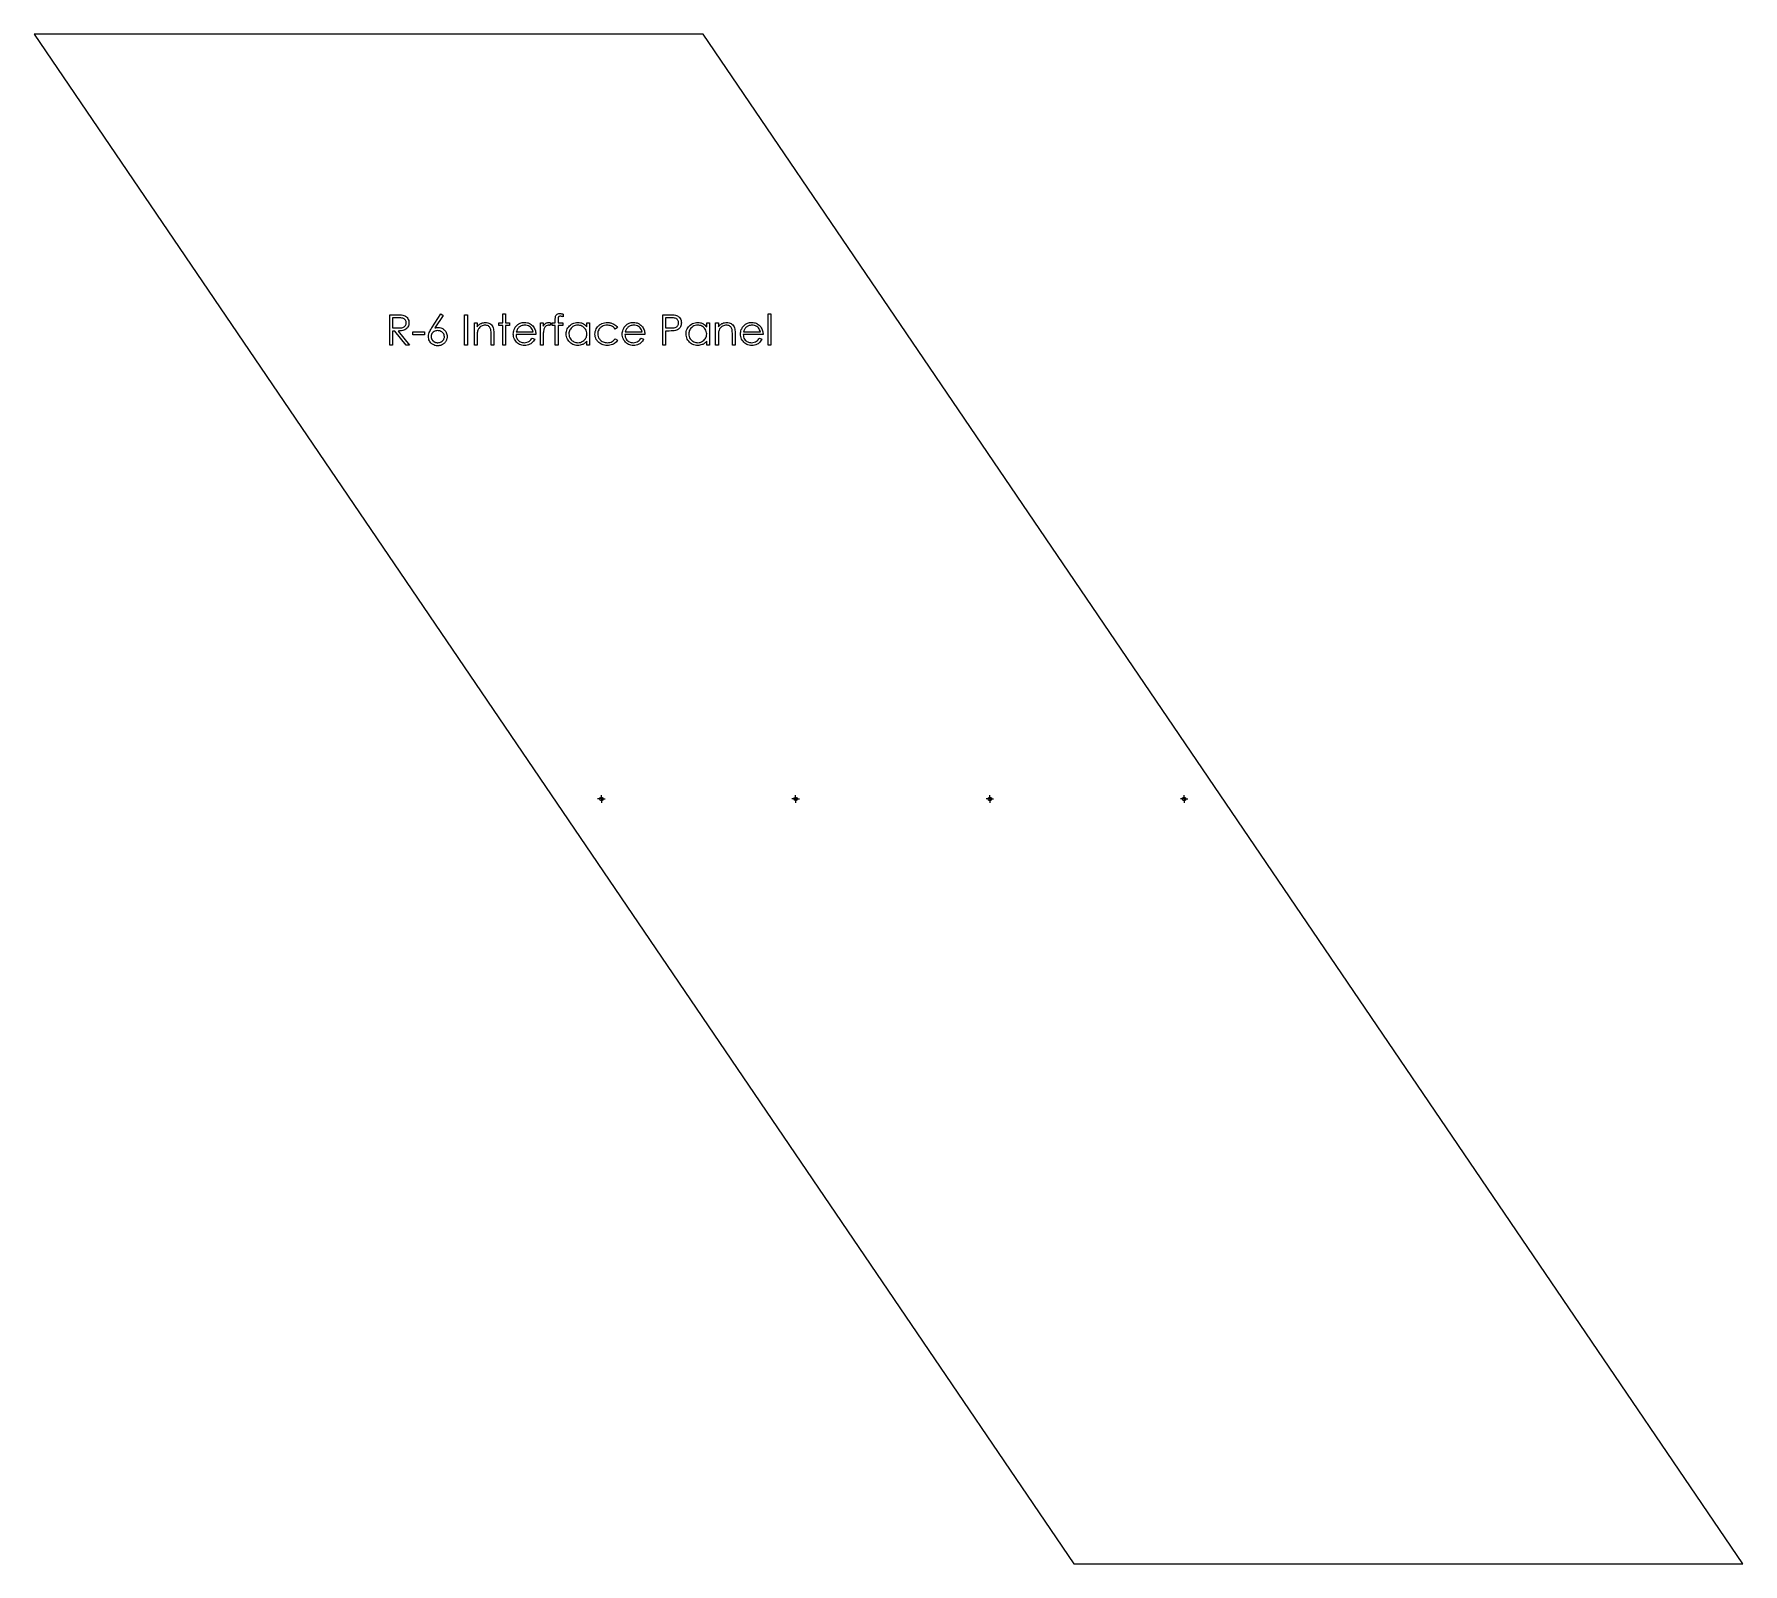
# Model space of a CAD drawing. Header units: inches. Extents: x -39.9 to 48, y -33.6 to 45.1.
import ezdxf

# ---------------------------------------------------------------- set-up
doc = ezdxf.new("R2010")
doc.units = ezdxf.units.IN
doc.header["$MEASUREMENT"] = 0

# ---------------------------------------------------------------- blocks, each defined once
blk = doc.blocks.new('SW_CENTERMARKSYMBOL_0')
at = {"color": 0, "linetype": 'Continuous', "lineweight": 0}
for p, q in [((-0.098, 0), (-0.192, 0)), ((0, 0), (-0.098, 0)), ((0, 0.098), (0, 0.192)), ((0, 0), (0, 0.098)), ((0, 0), (0, -0.098)), ((0, 0), (0.098, 0)), ((0.098, 0), (0.192, 0)), ((0, -0.098), (0, -0.192))]:
    blk.add_line(p, q, dxfattribs=at)
blk = doc.blocks.new('SW_CENTERMARKSYMBOL_1')
at = {"color": 0, "linetype": 'Continuous', "lineweight": 0}
for p, q in [((-0.098, 0), (-0.192, 0)), ((0, 0), (-0.098, 0)), ((0, 0.098), (0, 0.192)), ((0, 0), (0, 0.098)), ((0, 0), (0, -0.098)), ((0, 0), (0.098, 0)), ((0.098, 0), (0.192, 0)), ((0, -0.098), (0, -0.192))]:
    blk.add_line(p, q, dxfattribs=at)
blk = doc.blocks.new('SW_CENTERMARKSYMBOL_2')
at = {"color": 0, "linetype": 'Continuous', "lineweight": 0}
for p, q in [((-0.098, 0), (-0.192, 0)), ((0, 0), (-0.098, 0)), ((0, 0.098), (0, 0.192)), ((0, 0), (0, 0.098)), ((0, 0), (0, -0.098)), ((0, 0), (0.098, 0)), ((0.098, 0), (0.192, 0)), ((0, -0.098), (0, -0.192))]:
    blk.add_line(p, q, dxfattribs=at)
blk = doc.blocks.new('SW_CENTERMARKSYMBOL_3')
at = {"color": 0, "linetype": 'Continuous', "lineweight": 0}
for p, q in [((-0.098, 0), (-0.192, 0)), ((0, 0), (-0.098, 0)), ((0, 0.098), (0, 0.192)), ((0, 0), (0, 0.098)), ((0, 0), (0, -0.098)), ((0, 0), (0.098, 0)), ((0.098, 0), (0.192, 0)), ((0, -0.098), (0, -0.192))]:
    blk.add_line(p, q, dxfattribs=at)

msp = doc.modelspace()

# ---------------------------------------------------------------- linework, layer by layer
at = {"color": 7, "linetype": 'Continuous', "lineweight": 15}
for p, q in [((-39.913, 45.136), (13.605, -33.584)), ((-5.473, 45.136), (-39.913, 45.136)), ((48.045, -33.584), (-5.473, 45.136)), ((-21.6, 30.7), (-21.287, 30.7)), ((-21.6, 29.138), (-21.6, 30.7)), ((-21.459, 30.54), (-21.459, 30.019)), ((-21.166, 30.54), (-21.459, 30.54)), ((-21.459, 30.019), (-21.173, 30.017)), ((-19.442, 30.027), (-18.975, 30.74)), ((-18.867, 30.655), (-19.28, 30.024)), ((-18.975, 30.74), (-18.867, 30.655)), ((-17.754, 30.7), (-17.613, 30.7)), ((-17.754, 29.138), (-17.754, 30.7)), ((-17.613, 30.7), (-17.613, 29.138)), ((-17.253, 30.28), (-17.113, 30.28)), ((-17.253, 29.138), (-17.253, 30.28)), ((-17.113, 30.28), (-17.113, 30.074)), ((-15.991, 30.28), (-15.79, 30.28)), ((-15.991, 30.139), (-15.991, 30.28)), ((-15.79, 30.139), (-15.991, 30.139)), ((-15.79, 30.74), (-15.65, 30.74)), ((-15.79, 30.28), (-15.79, 30.74)), ((-15.79, 29.138), (-15.79, 30.139)), ((-15.65, 30.74), (-15.65, 30.28)), ((-15.65, 30.28), (-15.45, 30.28)), ((-15.65, 30.139), (-15.65, 29.138)), ((-15.45, 30.139), (-15.65, 30.139)), ((-15.45, 30.28), (-15.45, 30.139)), ((-13.847, 30.28), (-13.707, 30.28)), ((-13.847, 29.138), (-13.847, 30.28)), ((-13.707, 30.28), (-13.707, 30.111)), ((-13.306, 30.26), (-13.383, 30.139)), ((-13.246, 30.28), (-13.086, 30.28)), ((-13.246, 30.139), (-13.246, 30.28)), ((-13.086, 30.139), (-13.246, 30.139)), ((-13.086, 30.28), (-13.086, 30.462)), ((-13.086, 29.138), (-13.086, 30.139)), ((-12.945, 30.139), (-12.946, 29.138)), ((-12.945, 30.438), (-12.945, 30.28)), ((-12.945, 30.28), (-12.705, 30.28)), ((-12.705, 30.139), (-12.945, 30.139)), ((-12.705, 30.28), (-12.705, 30.139)), ((-12.685, 30.731), (-12.685, 30.585)), ((-11.463, 30.068), (-11.463, 30.28)), ((-11.463, 30.28), (-11.323, 30.28)), ((-11.323, 30.28), (-11.323, 29.138)), ((-9.881, 30.032), (-9.998, 29.959)), ((-7.557, 30.7), (-7.251, 30.7)), ((-7.557, 29.138), (-7.557, 30.7)), ((-7.417, 30.54), (-7.417, 30.019)), ((-7.131, 30.54), (-7.417, 30.54)), ((-7.417, 30.019), (-7.143, 30.016)), ((-5.294, 30.068), (-5.294, 30.28)), ((-5.294, 30.28), (-5.153, 30.28)), ((-5.153, 30.28), (-5.153, 29.138)), ((-4.833, 30.28), (-4.693, 30.28)), ((-4.833, 29.138), (-4.833, 30.28)), ((-4.693, 30.28), (-4.693, 30.074)), ((-2.129, 30.74), (-1.988, 30.74)), ((-2.129, 29.138), (-2.129, 30.74)), ((-1.988, 30.74), (-1.988, 29.138)), ((-21.459, 29.138), (-21.6, 29.138)), ((-21.459, 29.859), (-21.459, 29.138)), ((-21.346, 29.859), (-21.459, 29.859)), ((-20.771, 29.138), (-21.346, 29.859)), ((-21.172, 29.859), (-20.598, 29.138)), ((-20.598, 29.138), (-20.771, 29.138)), ((-20.418, 29.819), (-19.817, 29.819)), ((-20.418, 29.659), (-20.418, 29.819)), ((-19.817, 29.659), (-20.418, 29.659)), ((-19.817, 29.819), (-19.817, 29.659)), ((-17.613, 29.138), (-17.754, 29.138)), ((-17.113, 29.138), (-17.253, 29.138)), ((-17.113, 29.551), (-17.113, 29.138)), ((-16.391, 29.138), (-16.391, 29.675)), ((-16.251, 29.138), (-16.391, 29.138)), ((-16.251, 29.721), (-16.251, 29.138)), ((-15.65, 29.138), (-15.79, 29.138)), ((-14.088, 29.679), (-15.109, 29.679)), ((-15.095, 29.819), (-14.228, 29.819)), ((-14.272, 29.498), (-14.148, 29.433)), ((-13.707, 29.138), (-13.847, 29.138)), ((-13.707, 29.521), (-13.707, 29.138)), ((-12.946, 29.138), (-13.086, 29.138)), ((-11.463, 29.138), (-11.463, 29.335)), ((-11.323, 29.138), (-11.463, 29.138)), ((-9.998, 29.458), (-9.881, 29.381)), ((-8.479, 29.679), (-9.5, 29.679)), ((-9.486, 29.819), (-8.619, 29.819)), ((-8.663, 29.498), (-8.539, 29.433)), ((-7.417, 29.138), (-7.557, 29.138)), ((-7.417, 29.859), (-7.417, 29.138)), ((-7.305, 29.859), (-7.417, 29.859)), ((-5.294, 29.138), (-5.294, 29.335)), ((-5.153, 29.138), (-5.294, 29.138)), ((-4.693, 29.138), (-4.833, 29.138)), ((-4.693, 29.551), (-4.693, 29.138)), ((-3.971, 29.138), (-3.971, 29.675)), ((-3.831, 29.138), (-3.971, 29.138)), ((-3.831, 29.721), (-3.831, 29.138)), ((-2.389, 29.679), (-3.411, 29.679)), ((-3.396, 29.819), (-2.529, 29.819)), ((-2.574, 29.498), (-2.449, 29.433)), ((-1.988, 29.138), (-2.129, 29.138)), ((13.605, -33.584), (48.045, -33.584))]:
    msp.add_line(p, q, dxfattribs=at)
for centre in [(-10.714, 5.776), (-0.714, 5.776), (9.286, 5.776), (19.286, 5.776)]:
    msp.add_circle(centre, 0.094, dxfattribs=at)
for points, knots in [([(-21.287, 30.7), (-21.221, 30.7), (-21.102, 30.701), (-20.985, 30.686), (-20.933, 30.679)], [0, 0, 0, 0, 0.560242, 1, 1, 1, 1]), ([(-21.173, 30.017), (-21.142, 30.017), (-21.08, 30.018), (-20.987, 30.027), (-20.905, 30.051), (-20.839, 30.094), (-20.794, 30.148), (-20.764, 30.213), (-20.76, 30.259), (-20.758, 30.283)], [0, 0, 0, 0, 0.166929, 0.333796, 0.500239, 0.625174, 0.750154, 0.875071, 1, 1, 1, 1]), ([(-20.618, 30.282), (-20.62, 30.245), (-20.625, 30.171), (-20.667, 30.067), (-20.737, 29.979), (-20.832, 29.915), (-20.941, 29.879), (-21.056, 29.862), (-21.133, 29.86), (-21.172, 29.859)], [0, 0, 0, 0, 0.139993, 0.279916, 0.41977, 0.55971, 0.706303, 0.853128, 1, 1, 1, 1]), ([(-20.758, 30.283), (-20.76, 30.306), (-20.763, 30.351), (-20.794, 30.414), (-20.839, 30.466), (-20.902, 30.51), (-20.984, 30.531), (-21.075, 30.539), (-21.136, 30.54), (-21.166, 30.54)], [0, 0, 0, 0, 0.124925, 0.249845, 0.374795, 0.499734, 0.666184, 0.833067, 1, 1, 1, 1]), ([(-20.933, 30.679), (-20.9, 30.669), (-20.834, 30.65), (-20.748, 30.591), (-20.675, 30.51), (-20.626, 30.403), (-20.621, 30.323), (-20.618, 30.282)], [0, 0, 0, 0, 0.1868124, 0.3735292, 0.5602903, 0.7800263, 1, 1, 1, 1]), ([(-19.617, 29.573), (-19.613, 29.619), (-19.605, 29.711), (-19.544, 29.866), (-19.481, 29.966), (-19.442, 30.027)], [0, 0, 0, 0, 0.279751, 0.559727, 1, 1, 1, 1]), ([(-19.28, 30.024), (-19.25, 30.029), (-19.197, 30.037), (-19.142, 30.039), (-19.119, 30.039)], [0, 0, 0, 0, 0.559917, 1, 1, 1, 1]), ([(-19.119, 30.039), (-19.073, 30.036), (-18.982, 30.03), (-18.857, 29.969), (-18.762, 29.883), (-18.697, 29.786), (-18.661, 29.683), (-18.657, 29.612), (-18.655, 29.576)], [0, 0, 0, 0, 0.186617, 0.373102, 0.559723, 0.706446, 0.853188, 1, 1, 1, 1]), ([(-17.113, 30.074), (-17.082, 30.11), (-17.021, 30.184), (-16.907, 30.255), (-16.79, 30.294), (-16.715, 30.298), (-16.678, 30.3)], [0, 0, 0, 0, 0.280098, 0.559781, 0.779864, 1, 1, 1, 1]), ([(-16.702, 30.159), (-16.735, 30.157), (-16.801, 30.153), (-16.894, 30.114), (-16.978, 30.052), (-17.052, 29.967), (-17.078, 29.894), (-17.091, 29.857)], [0, 0, 0, 0, 0.186698, 0.373403, 0.560208, 0.780119, 1, 1, 1, 1]), ([(-16.408, 29.935), (-16.415, 29.959), (-16.428, 30.008), (-16.47, 30.072), (-16.532, 30.124), (-16.613, 30.155), (-16.673, 30.158), (-16.702, 30.159)], [0, 0, 0, 0, 0.186827, 0.373543, 0.560082, 0.779896, 1, 1, 1, 1]), ([(-16.678, 30.3), (-16.64, 30.297), (-16.563, 30.293), (-16.456, 30.246), (-16.365, 30.174), (-16.299, 30.076), (-16.266, 29.961), (-16.253, 29.841), (-16.252, 29.761), (-16.251, 29.721)], [0, 0, 0, 0, 0.140014, 0.279929, 0.419843, 0.559711, 0.706246, 0.853096, 1, 1, 1, 1]), ([(-16.391, 29.675), (-16.391, 29.724), (-16.391, 29.811), (-16.403, 29.897), (-16.408, 29.935)], [0, 0, 0, 0, 0.560256, 1, 1, 1, 1]), ([(-15.25, 29.705), (-15.248, 29.744), (-15.244, 29.821), (-15.214, 29.924), (-15.171, 30.013), (-15.136, 30.062), (-15.118, 30.087)], [0, 0, 0, 0, 0.2799754, 0.5598731, 0.7799179, 1, 1, 1, 1]), ([(-15.118, 30.087), (-15.086, 30.123), (-15.022, 30.195), (-14.904, 30.26), (-14.785, 30.295), (-14.709, 30.298), (-14.672, 30.3)], [0, 0, 0, 0, 0.279942, 0.559646, 0.779773, 1, 1, 1, 1]), ([(-14.959, 30.052), (-14.977, 30.034), (-15.013, 29.998), (-15.06, 29.919), (-15.082, 29.857), (-15.095, 29.819)], [0, 0, 0, 0, 0.279919, 0.559973, 1, 1, 1, 1]), ([(-14.665, 30.159), (-14.694, 30.158), (-14.754, 30.155), (-14.835, 30.131), (-14.904, 30.096), (-14.94, 30.067), (-14.959, 30.052)], [0, 0, 0, 0, 0.279967, 0.559807, 0.779876, 1, 1, 1, 1]), ([(-14.672, 30.3), (-14.622, 30.297), (-14.523, 30.291), (-14.392, 30.239), (-14.288, 30.164), (-14.237, 30.105), (-14.212, 30.075)], [0, 0, 0, 0, 0.279982, 0.559728, 0.779834, 1, 1, 1, 1]), ([(-14.228, 29.819), (-14.239, 29.855), (-14.26, 29.926), (-14.322, 30.022), (-14.416, 30.097), (-14.532, 30.149), (-14.62, 30.156), (-14.665, 30.159)], [0, 0, 0, 0, 0.186903, 0.373478, 0.560054, 0.780027, 1, 1, 1, 1]), ([(-14.212, 30.075), (-14.19, 30.042), (-14.145, 29.977), (-14.11, 29.871), (-14.091, 29.772), (-14.089, 29.71), (-14.088, 29.679)], [0, 0, 0, 0, 0.279835, 0.559744, 0.779835, 1, 1, 1, 1]), ([(-13.707, 30.111), (-13.689, 30.139), (-13.652, 30.193), (-13.583, 30.254), (-13.506, 30.293), (-13.454, 30.297), (-13.428, 30.3)], [0, 0, 0, 0, 0.280322, 0.560206, 0.780196, 1, 1, 1, 1]), ([(-13.682, 29.913), (-13.688, 29.877), (-13.7, 29.805), (-13.706, 29.673), (-13.707, 29.579), (-13.707, 29.521)], [0, 0, 0, 0, 0.279818, 0.559885, 1, 1, 1, 1]), ([(-13.455, 30.159), (-13.488, 30.152), (-13.555, 30.138), (-13.62, 30.066), (-13.659, 29.989), (-13.675, 29.939), (-13.682, 29.913)], [0, 0, 0, 0, 0.2779132, 0.5579316, 0.7788753, 1, 1, 1, 1]), ([(-13.383, 30.139), (-13.396, 30.145), (-13.419, 30.156), (-13.444, 30.158), (-13.455, 30.159)], [0, 0, 0, 0, 0.560381, 1, 1, 1, 1]), ([(-13.428, 30.3), (-13.404, 30.297), (-13.361, 30.291), (-13.323, 30.27), (-13.306, 30.26)], [0, 0, 0, 0, 0.559237, 1, 1, 1, 1]), ([(-13.086, 30.462), (-13.086, 30.489), (-13.084, 30.543), (-13.075, 30.624), (-13.032, 30.702), (-12.952, 30.753), (-12.888, 30.758), (-12.856, 30.76)], [0, 0, 0, 0, 0.187488, 0.374746, 0.560714, 0.779924, 1, 1, 1, 1]), ([(-12.828, 30.62), (-12.849, 30.618), (-12.882, 30.615), (-12.918, 30.592), (-12.945, 30.557), (-12.943, 30.501), (-12.944, 30.459), (-12.945, 30.438)], [0, 0, 0, 0, 0.249289, 0.374517, 0.498865, 0.74896, 1, 1, 1, 1]), ([(-12.856, 30.76), (-12.824, 30.758), (-12.766, 30.754), (-12.71, 30.738), (-12.685, 30.731)], [0, 0, 0, 0, 0.559707, 1, 1, 1, 1]), ([(-12.685, 30.585), (-12.711, 30.595), (-12.757, 30.614), (-12.806, 30.618), (-12.828, 30.62)], [0, 0, 0, 0, 0.560252, 1, 1, 1, 1]), ([(-12.525, 29.712), (-12.523, 29.755), (-12.518, 29.843), (-12.473, 29.967), (-12.401, 30.077), (-12.307, 30.171), (-12.193, 30.245), (-12.063, 30.292), (-11.971, 30.297), (-11.925, 30.3)], [0, 0, 0, 0, 0.140022, 0.279975, 0.419969, 0.560026, 0.706664, 0.853292, 1, 1, 1, 1]), ([(-11.924, 30.159), (-11.968, 30.156), (-12.057, 30.149), (-12.181, 30.092), (-12.275, 30.01), (-12.339, 29.914), (-12.378, 29.815), (-12.383, 29.745), (-12.385, 29.71)], [0, 0, 0, 0, 0.186621, 0.373213, 0.559721, 0.706516, 0.8533, 1, 1, 1, 1]), ([(-11.925, 30.3), (-11.875, 30.297), (-11.775, 30.291), (-11.642, 30.238), (-11.537, 30.161), (-11.488, 30.099), (-11.463, 30.068)], [0, 0, 0, 0, 0.279981, 0.55975, 0.779813, 1, 1, 1, 1]), ([(-11.463, 29.706), (-11.467, 29.751), (-11.473, 29.841), (-11.533, 29.965), (-11.619, 30.057), (-11.717, 30.119), (-11.818, 30.154), (-11.888, 30.157), (-11.924, 30.159)], [0, 0, 0, 0, 0.186654, 0.373084, 0.559689, 0.706419, 0.85316, 1, 1, 1, 1]), ([(-11.043, 29.699), (-11.04, 29.745), (-11.034, 29.836), (-10.985, 29.966), (-10.911, 30.082), (-10.809, 30.178), (-10.685, 30.249), (-10.547, 30.292), (-10.452, 30.297), (-10.404, 30.3)], [0, 0, 0, 0, 0.139979, 0.279959, 0.419939, 0.559897, 0.706568, 0.853255, 1, 1, 1, 1]), ([(-10.414, 30.159), (-10.46, 30.157), (-10.552, 30.151), (-10.682, 30.098), (-10.783, 30.017), (-10.854, 29.922), (-10.896, 29.82), (-10.9, 29.748), (-10.903, 29.712)], [0, 0, 0, 0, 0.186754, 0.373266, 0.559829, 0.706582, 0.853235, 1, 1, 1, 1]), ([(-9.998, 29.959), (-10.028, 29.993), (-10.087, 30.061), (-10.197, 30.123), (-10.308, 30.155), (-10.379, 30.158), (-10.414, 30.159)], [0, 0, 0, 0, 0.279919, 0.559609, 0.77978, 1, 1, 1, 1]), ([(-10.404, 30.3), (-10.346, 30.296), (-10.232, 30.288), (-10.081, 30.228), (-9.958, 30.144), (-9.907, 30.069), (-9.881, 30.032)], [0, 0, 0, 0, 0.280063, 0.560126, 0.780063, 1, 1, 1, 1]), ([(-9.641, 29.705), (-9.639, 29.744), (-9.635, 29.821), (-9.605, 29.924), (-9.562, 30.013), (-9.527, 30.062), (-9.509, 30.087)], [0, 0, 0, 0, 0.279973, 0.559873, 0.779912, 1, 1, 1, 1]), ([(-9.509, 30.087), (-9.477, 30.123), (-9.413, 30.195), (-9.295, 30.26), (-9.176, 30.295), (-9.1, 30.298), (-9.063, 30.3)], [0, 0, 0, 0, 0.279942, 0.559646, 0.779773, 1, 1, 1, 1]), ([(-9.35, 30.052), (-9.368, 30.034), (-9.404, 29.998), (-9.451, 29.919), (-9.473, 29.857), (-9.486, 29.819)], [0, 0, 0, 0, 0.2799291, 0.5599817, 1, 1, 1, 1]), ([(-9.056, 30.159), (-9.085, 30.158), (-9.145, 30.155), (-9.226, 30.131), (-9.295, 30.096), (-9.331, 30.067), (-9.35, 30.052)], [0, 0, 0, 0, 0.279967, 0.559807, 0.779876, 1, 1, 1, 1]), ([(-9.063, 30.3), (-9.013, 30.297), (-8.914, 30.291), (-8.783, 30.239), (-8.679, 30.164), (-8.628, 30.105), (-8.603, 30.075)], [0, 0, 0, 0, 0.279983, 0.559731, 0.779839, 1, 1, 1, 1]), ([(-8.619, 29.819), (-8.63, 29.855), (-8.651, 29.926), (-8.713, 30.022), (-8.807, 30.097), (-8.923, 30.149), (-9.011, 30.156), (-9.056, 30.159)], [0, 0, 0, 0, 0.186903, 0.373478, 0.560061, 0.780034, 1, 1, 1, 1]), ([(-8.603, 30.075), (-8.581, 30.042), (-8.536, 29.977), (-8.501, 29.871), (-8.482, 29.772), (-8.48, 29.71), (-8.479, 29.679)], [0, 0, 0, 0, 0.279834, 0.559745, 0.779836, 1, 1, 1, 1]), ([(-7.251, 30.7), (-7.184, 30.7), (-7.065, 30.701), (-6.947, 30.684), (-6.895, 30.677)], [0, 0, 0, 0, 0.56031, 1, 1, 1, 1]), ([(-7.143, 30.016), (-7.113, 30.016), (-7.051, 30.017), (-6.96, 30.026), (-6.878, 30.049), (-6.813, 30.093), (-6.77, 30.147), (-6.741, 30.211), (-6.738, 30.257), (-6.736, 30.28)], [0, 0, 0, 0, 0.166924, 0.333809, 0.500184, 0.625077, 0.750073, 0.875023, 1, 1, 1, 1]), ([(-6.736, 30.28), (-6.738, 30.303), (-6.741, 30.348), (-6.769, 30.41), (-6.811, 30.463), (-6.872, 30.508), (-6.952, 30.53), (-7.042, 30.539), (-7.101, 30.54), (-7.131, 30.54)], [0, 0, 0, 0, 0.1249786, 0.2499121, 0.374913, 0.4998165, 0.6661926, 0.8330729, 1, 1, 1, 1]), ([(-6.596, 30.281), (-6.597, 30.247), (-6.601, 30.179), (-6.635, 30.08), (-6.698, 29.991), (-6.792, 29.92), (-6.869, 29.896), (-6.907, 29.885)], [0, 0, 0, 0, 0.186919, 0.373599, 0.560187, 0.779887, 1, 1, 1, 1]), ([(-6.895, 30.677), (-6.863, 30.667), (-6.799, 30.646), (-6.717, 30.586), (-6.648, 30.505), (-6.603, 30.399), (-6.598, 30.321), (-6.596, 30.281)], [0, 0, 0, 0, 0.186767, 0.373449, 0.560182, 0.779906, 1, 1, 1, 1]), ([(-6.355, 29.712), (-6.353, 29.755), (-6.348, 29.843), (-6.303, 29.967), (-6.232, 30.077), (-6.137, 30.171), (-6.023, 30.245), (-5.893, 30.292), (-5.801, 30.297), (-5.756, 30.3)], [0, 0, 0, 0, 0.140022, 0.279977, 0.419971, 0.560025, 0.706668, 0.853297, 1, 1, 1, 1]), ([(-5.754, 30.159), (-5.798, 30.156), (-5.887, 30.149), (-6.011, 30.092), (-6.106, 30.01), (-6.169, 29.914), (-6.208, 29.815), (-6.213, 29.745), (-6.215, 29.71)], [0, 0, 0, 0, 0.186615, 0.373214, 0.559718, 0.706517, 0.853299, 1, 1, 1, 1]), ([(-5.756, 30.3), (-5.705, 30.297), (-5.605, 30.291), (-5.473, 30.238), (-5.368, 30.161), (-5.318, 30.099), (-5.294, 30.068)], [0, 0, 0, 0, 0.279981, 0.559757, 0.779819, 1, 1, 1, 1]), ([(-5.294, 29.706), (-5.297, 29.751), (-5.303, 29.841), (-5.363, 29.965), (-5.449, 30.057), (-5.547, 30.119), (-5.648, 30.154), (-5.718, 30.157), (-5.754, 30.159)], [0, 0, 0, 0, 0.186654, 0.373084, 0.559684, 0.706419, 0.853154, 1, 1, 1, 1]), ([(-4.693, 30.074), (-4.662, 30.11), (-4.601, 30.184), (-4.487, 30.255), (-4.37, 30.294), (-4.296, 30.298), (-4.258, 30.3)], [0, 0, 0, 0, 0.280104, 0.55978, 0.779864, 1, 1, 1, 1]), ([(-4.283, 30.159), (-4.316, 30.157), (-4.381, 30.153), (-4.474, 30.114), (-4.558, 30.052), (-4.632, 29.967), (-4.658, 29.894), (-4.671, 29.857)], [0, 0, 0, 0, 0.186698, 0.373403, 0.560208, 0.780119, 1, 1, 1, 1]), ([(-3.988, 29.935), (-3.995, 29.959), (-4.009, 30.008), (-4.05, 30.072), (-4.112, 30.124), (-4.193, 30.155), (-4.253, 30.158), (-4.283, 30.159)], [0, 0, 0, 0, 0.186827, 0.373543, 0.560082, 0.779896, 1, 1, 1, 1]), ([(-4.258, 30.3), (-4.22, 30.297), (-4.143, 30.293), (-4.036, 30.246), (-3.945, 30.174), (-3.879, 30.076), (-3.846, 29.961), (-3.833, 29.841), (-3.832, 29.761), (-3.831, 29.721)], [0, 0, 0, 0, 0.140013, 0.279929, 0.419847, 0.559712, 0.706246, 0.853096, 1, 1, 1, 1]), ([(-3.971, 29.675), (-3.971, 29.724), (-3.971, 29.811), (-3.983, 29.897), (-3.988, 29.935)], [0, 0, 0, 0, 0.560256, 1, 1, 1, 1]), ([(-3.551, 29.705), (-3.549, 29.744), (-3.545, 29.821), (-3.515, 29.924), (-3.473, 30.013), (-3.437, 30.062), (-3.419, 30.087)], [0, 0, 0, 0, 0.279974, 0.55987, 0.779913, 1, 1, 1, 1]), ([(-3.419, 30.087), (-3.387, 30.123), (-3.324, 30.195), (-3.205, 30.26), (-3.086, 30.295), (-3.011, 30.298), (-2.973, 30.3)], [0, 0, 0, 0, 0.279935, 0.559647, 0.779764, 1, 1, 1, 1]), ([(-3.26, 30.052), (-3.278, 30.034), (-3.314, 29.998), (-3.361, 29.919), (-3.383, 29.857), (-3.396, 29.819)], [0, 0, 0, 0, 0.2799291, 0.5599817, 1, 1, 1, 1]), ([(-2.966, 30.159), (-2.996, 30.158), (-3.056, 30.155), (-3.136, 30.131), (-3.205, 30.096), (-3.242, 30.067), (-3.26, 30.052)], [0, 0, 0, 0, 0.279957, 0.559815, 0.779873, 1, 1, 1, 1]), ([(-2.973, 30.3), (-2.923, 30.297), (-2.824, 30.291), (-2.693, 30.239), (-2.589, 30.164), (-2.538, 30.105), (-2.513, 30.075)], [0, 0, 0, 0, 0.279984, 0.559732, 0.779833, 1, 1, 1, 1]), ([(-2.529, 29.819), (-2.54, 29.855), (-2.562, 29.926), (-2.623, 30.022), (-2.717, 30.097), (-2.834, 30.149), (-2.922, 30.156), (-2.966, 30.159)], [0, 0, 0, 0, 0.186905, 0.373474, 0.560056, 0.780028, 1, 1, 1, 1]), ([(-2.513, 30.075), (-2.491, 30.042), (-2.447, 29.977), (-2.411, 29.871), (-2.392, 29.772), (-2.39, 29.71), (-2.389, 29.679)], [0, 0, 0, 0, 0.279835, 0.559743, 0.779835, 1, 1, 1, 1]), ([(-19.143, 29.098), (-19.19, 29.101), (-19.283, 29.109), (-19.411, 29.17), (-19.509, 29.257), (-19.571, 29.36), (-19.61, 29.464), (-19.614, 29.537), (-19.617, 29.573)], [0, 0, 0, 0, 0.186571, 0.3731293, 0.5596037, 0.706371, 0.8531779, 1, 1, 1, 1]), ([(-19.148, 29.879), (-19.179, 29.877), (-19.242, 29.873), (-19.331, 29.837), (-19.408, 29.771), (-19.466, 29.679), (-19.473, 29.605), (-19.476, 29.568)], [0, 0, 0, 0, 0.187004, 0.373688, 0.560477, 0.780198, 1, 1, 1, 1]), ([(-19.476, 29.568), (-19.476, 29.557), (-19.475, 29.537), (-19.47, 29.506), (-19.463, 29.477), (-19.452, 29.449), (-19.438, 29.421), (-19.42, 29.396), (-19.401, 29.371), (-19.377, 29.348), (-19.352, 29.327), (-19.325, 29.309), (-19.296, 29.293), (-19.267, 29.28), (-19.236, 29.27), (-19.204, 29.263), (-19.17, 29.259), (-19.147, 29.258), (-19.136, 29.258)], [0.0000032, 0.0000032, 0.0000032, 0.0000032, 0.0618417, 0.1212624, 0.1807459, 0.2392309, 0.2983076, 0.3581828, 0.4203592, 0.4847924, 0.5499385, 0.6137183, 0.6766807, 0.7391542, 0.8021997, 0.8667402, 0.9320497, 0.9999986, 0.9999986, 0.9999986, 0.9999986]), ([(-18.795, 29.568), (-18.798, 29.6), (-18.804, 29.666), (-18.856, 29.751), (-18.933, 29.821), (-19.033, 29.871), (-19.11, 29.876), (-19.148, 29.879)], [0, 0, 0, 0, 0.186591, 0.373112, 0.559957, 0.779821, 1, 1, 1, 1]), ([(-18.655, 29.576), (-18.656, 29.554), (-18.657, 29.511), (-18.669, 29.449), (-18.689, 29.389), (-18.716, 29.333), (-18.751, 29.281), (-18.793, 29.235), (-18.841, 29.195), (-18.895, 29.16), (-18.953, 29.132), (-19.015, 29.112), (-19.078, 29.1), (-19.121, 29.098), (-19.143, 29.098)], [0, 0, 0, 0, 0.0859479, 0.1691252, 0.2503991, 0.3322897, 0.4133643, 0.4941723, 0.5760217, 0.660757, 0.7457831, 0.8300436, 0.9140275, 0.9999973, 0.9999973, 0.9999973, 0.9999973]), ([(-19.136, 29.258), (-19.104, 29.26), (-19.04, 29.264), (-18.951, 29.302), (-18.881, 29.357), (-18.83, 29.422), (-18.8, 29.493), (-18.797, 29.543), (-18.795, 29.568)], [0, 0, 0, 0, 0.186715, 0.373282, 0.559975, 0.706686, 0.853309, 1, 1, 1, 1]), ([(-17.091, 29.857), (-17.096, 29.829), (-17.106, 29.772), (-17.111, 29.67), (-17.112, 29.596), (-17.113, 29.551)], [0, 0, 0, 0, 0.279858, 0.559907, 1, 1, 1, 1]), ([(-14.675, 29.118), (-14.718, 29.12), (-14.804, 29.124), (-14.928, 29.162), (-15.039, 29.231), (-15.127, 29.328), (-15.196, 29.442), (-15.242, 29.571), (-15.247, 29.66), (-15.25, 29.705)], [0, 0, 0, 0, 0.140087, 0.280058, 0.419976, 0.559951, 0.706625, 0.853299, 1, 1, 1, 1]), ([(-15.109, 29.679), (-15.106, 29.637), (-15.099, 29.555), (-15.048, 29.441), (-14.971, 29.355), (-14.882, 29.296), (-14.79, 29.263), (-14.725, 29.26), (-14.693, 29.258)], [0, 0, 0, 0, 0.186717, 0.373243, 0.559775, 0.706489, 0.853185, 1, 1, 1, 1]), ([(-14.693, 29.258), (-14.645, 29.262), (-14.551, 29.27), (-14.427, 29.323), (-14.336, 29.406), (-14.294, 29.468), (-14.272, 29.498)], [0, 0, 0, 0, 0.279901, 0.559697, 0.779538, 1, 1, 1, 1]), ([(-14.148, 29.433), (-14.168, 29.398), (-14.209, 29.328), (-14.294, 29.24), (-14.403, 29.17), (-14.532, 29.124), (-14.627, 29.12), (-14.675, 29.118)], [0, 0, 0, 0, 0.186828, 0.373456, 0.560132, 0.77994, 1, 1, 1, 1]), ([(-11.93, 29.118), (-11.974, 29.12), (-12.061, 29.125), (-12.186, 29.168), (-12.298, 29.238), (-12.394, 29.331), (-12.47, 29.444), (-12.517, 29.574), (-12.523, 29.666), (-12.525, 29.712)], [0, 0, 0, 0, 0.140048, 0.280015, 0.420027, 0.560099, 0.706721, 0.853302, 1, 1, 1, 1]), ([(-12.385, 29.71), (-12.381, 29.666), (-12.373, 29.577), (-12.31, 29.456), (-12.227, 29.362), (-12.129, 29.301), (-12.03, 29.265), (-11.96, 29.26), (-11.925, 29.258)], [0, 0, 0, 0, 0.186499, 0.37309, 0.559636, 0.706447, 0.85323, 1, 1, 1, 1]), ([(-11.463, 29.335), (-11.497, 29.299), (-11.565, 29.226), (-11.689, 29.158), (-11.813, 29.123), (-11.891, 29.119), (-11.93, 29.118)], [0, 0, 0, 0, 0.279996, 0.559732, 0.779872, 1, 1, 1, 1]), ([(-11.925, 29.258), (-11.88, 29.261), (-11.791, 29.268), (-11.667, 29.325), (-11.569, 29.404), (-11.506, 29.501), (-11.469, 29.601), (-11.465, 29.671), (-11.463, 29.706)], [0, 0, 0, 0, 0.18663, 0.373252, 0.559684, 0.70642, 0.85318, 1, 1, 1, 1]), ([(-10.415, 29.118), (-10.46, 29.12), (-10.549, 29.124), (-10.679, 29.161), (-10.797, 29.225), (-10.899, 29.315), (-10.981, 29.427), (-11.034, 29.559), (-11.04, 29.652), (-11.043, 29.699)], [0, 0, 0, 0, 0.140091, 0.280121, 0.420119, 0.560176, 0.706806, 0.853353, 1, 1, 1, 1]), ([(-10.903, 29.712), (-10.898, 29.665), (-10.89, 29.573), (-10.823, 29.448), (-10.732, 29.354), (-10.627, 29.296), (-10.522, 29.263), (-10.449, 29.26), (-10.413, 29.258)], [0, 0, 0, 0, 0.186465, 0.372983, 0.559476, 0.706281, 0.853113, 1, 1, 1, 1]), ([(-9.881, 29.381), (-9.904, 29.35), (-9.95, 29.288), (-10.043, 29.216), (-10.152, 29.159), (-10.278, 29.124), (-10.37, 29.12), (-10.415, 29.118)], [0, 0, 0, 0, 0.18662, 0.373252, 0.559948, 0.77991, 1, 1, 1, 1]), ([(-10.413, 29.258), (-10.368, 29.261), (-10.279, 29.266), (-10.162, 29.313), (-10.068, 29.379), (-10.022, 29.432), (-9.998, 29.458)], [0, 0, 0, 0, 0.279947, 0.559716, 0.779845, 1, 1, 1, 1]), ([(-9.066, 29.118), (-9.109, 29.12), (-9.195, 29.124), (-9.319, 29.162), (-9.43, 29.231), (-9.518, 29.328), (-9.587, 29.442), (-9.633, 29.571), (-9.638, 29.66), (-9.641, 29.705)], [0, 0, 0, 0, 0.140083, 0.280054, 0.419974, 0.559948, 0.706623, 0.853298, 1, 1, 1, 1]), ([(-9.5, 29.679), (-9.497, 29.637), (-9.49, 29.555), (-9.439, 29.441), (-9.362, 29.355), (-9.273, 29.296), (-9.181, 29.263), (-9.116, 29.26), (-9.084, 29.258)], [0, 0, 0, 0, 0.186717, 0.373243, 0.559775, 0.706489, 0.853185, 1, 1, 1, 1]), ([(-9.084, 29.258), (-9.036, 29.262), (-8.942, 29.27), (-8.818, 29.323), (-8.727, 29.406), (-8.685, 29.468), (-8.663, 29.498)], [0, 0, 0, 0, 0.279901, 0.559697, 0.779538, 1, 1, 1, 1]), ([(-8.539, 29.433), (-8.559, 29.398), (-8.6, 29.328), (-8.685, 29.24), (-8.794, 29.17), (-8.923, 29.124), (-9.019, 29.12), (-9.066, 29.118)], [0, 0, 0, 0, 0.186827, 0.373454, 0.560128, 0.779934, 1, 1, 1, 1]), ([(-6.907, 29.885), (-6.944, 29.878), (-7.018, 29.866), (-7.151, 29.86), (-7.247, 29.859), (-7.305, 29.859)], [0, 0, 0, 0, 0.27986, 0.559919, 1, 1, 1, 1]), ([(-5.76, 29.118), (-5.804, 29.12), (-5.891, 29.125), (-6.016, 29.168), (-6.128, 29.238), (-6.224, 29.331), (-6.3, 29.444), (-6.347, 29.574), (-6.353, 29.666), (-6.355, 29.712)], [0, 0, 0, 0, 0.140049, 0.280011, 0.420028, 0.560096, 0.706721, 0.853302, 1, 1, 1, 1]), ([(-6.215, 29.71), (-6.211, 29.666), (-6.203, 29.577), (-6.14, 29.456), (-6.057, 29.362), (-5.959, 29.301), (-5.86, 29.265), (-5.79, 29.26), (-5.755, 29.258)], [0, 0, 0, 0, 0.1865, 0.37309, 0.559641, 0.706452, 0.853236, 1, 1, 1, 1]), ([(-5.294, 29.335), (-5.328, 29.299), (-5.395, 29.226), (-5.519, 29.158), (-5.643, 29.123), (-5.721, 29.119), (-5.76, 29.118)], [0, 0, 0, 0, 0.279996, 0.559724, 0.779864, 1, 1, 1, 1]), ([(-5.755, 29.258), (-5.71, 29.261), (-5.621, 29.268), (-5.497, 29.325), (-5.4, 29.404), (-5.336, 29.501), (-5.299, 29.601), (-5.295, 29.671), (-5.294, 29.706)], [0, 0, 0, 0, 0.18663, 0.373257, 0.559687, 0.706423, 0.853181, 1, 1, 1, 1]), ([(-4.671, 29.857), (-4.676, 29.829), (-4.686, 29.772), (-4.691, 29.67), (-4.692, 29.596), (-4.693, 29.551)], [0, 0, 0, 0, 0.279858, 0.559907, 1, 1, 1, 1]), ([(-2.976, 29.118), (-3.019, 29.12), (-3.105, 29.124), (-3.229, 29.162), (-3.34, 29.231), (-3.428, 29.328), (-3.498, 29.442), (-3.543, 29.571), (-3.548, 29.66), (-3.551, 29.705)], [0, 0, 0, 0, 0.140082, 0.280058, 0.419973, 0.559948, 0.706622, 0.853299, 1, 1, 1, 1]), ([(-3.411, 29.679), (-3.407, 29.637), (-3.401, 29.555), (-3.349, 29.441), (-3.272, 29.355), (-3.184, 29.296), (-3.091, 29.263), (-3.026, 29.26), (-2.994, 29.258)], [0, 0, 0, 0, 0.186718, 0.373247, 0.55978, 0.706488, 0.853191, 1, 1, 1, 1]), ([(-2.994, 29.258), (-2.947, 29.262), (-2.852, 29.27), (-2.728, 29.323), (-2.637, 29.406), (-2.595, 29.468), (-2.574, 29.498)], [0, 0, 0, 0, 0.279898, 0.559701, 0.77954, 1, 1, 1, 1]), ([(-2.449, 29.433), (-2.47, 29.398), (-2.511, 29.328), (-2.596, 29.24), (-2.704, 29.17), (-2.833, 29.124), (-2.929, 29.12), (-2.976, 29.118)], [0, 0, 0, 0, 0.186827, 0.373459, 0.560127, 0.779934, 1, 1, 1, 1])]:
    msp.add_open_spline(points, degree=3, knots=knots, dxfattribs=at)

# ---------------------------------------------------------------- block references
at = {"color": 7, "linetype": 'Continuous', "lineweight": 0}
for name, p in [('SW_CENTERMARKSYMBOL_3', (-10.714, 5.776)), ('SW_CENTERMARKSYMBOL_2', (-0.714, 5.776)), ('SW_CENTERMARKSYMBOL_1', (9.286, 5.776)), ('SW_CENTERMARKSYMBOL_0', (19.286, 5.776))]:
    msp.add_blockref(name, p, dxfattribs=at)

doc.saveas('drawing.dxf')
